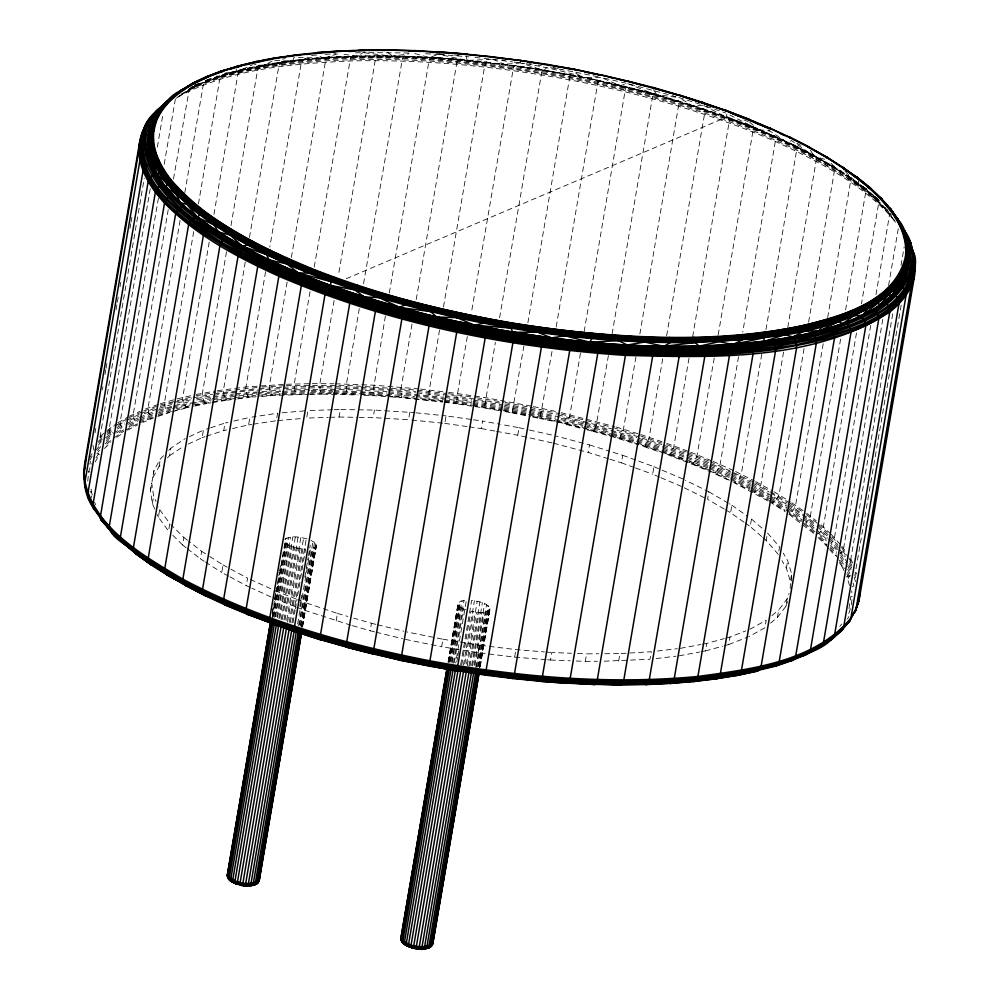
<?xml version="1.0" encoding="UTF-8"?>
<svg xmlns="http://www.w3.org/2000/svg" width="999" height="999" viewBox="0 0 999 999"><rect width="100%" height="100%" fill="white"/><g stroke="black" fill="none" stroke-linecap="round" stroke-linejoin="round"><path stroke-width="0.75" stroke-dasharray="5 3.75" d="M527.884 322.752L570.079 75L542.145 69.593L514.173 65.385L513.661 66.409L471.241 313.511M790.271 588.586L790.371 581.468L786.388 568.119L781.967 560.639M791.558 581.068L791.658 573.963L787.674 560.614L783.253 553.134M92.932 445.154L93.931 450.399M98.389 445.079L101.061 441.895L100.087 436.6L144.243 178.284M87.737 481.231L88.749 471.565L91.359 463.598M851.398 604.72L851.972 599.225M498.938 410.564L484.365 408.004L495.392 342.37M653.533 89.598L656.93 95.117C718.231 112.412 778.671 134.578 833.641 167.108L834.29 171.753L808.541 322.44M95.03 432.854L95.817 428.246M102.385 389.797L102.909 386.725M105.02 374.425L105.807 369.817M106.069 368.269L107.118 362.125M116.059 309.84L117.108 303.696M117.37 302.16L118.419 296.004M119.992 286.775L120.792 282.168M129.982 228.346L130.769 223.739M131.031 222.203L132.093 216.046M150.237 188.699L109.241 428.571L109.59 432.604L111.863 436.126M157.33 147.178L163.112 113.362M158.429 198.127L120.317 421.079L120.642 425.137L123.876 429.632L116.596 434.553M164.211 164.298L175.512 98.177C228.346 69.043 290.284 63.799 349.45 61.001C423.189 59.053 496.965 66.334 569.418 79.808C639.872 93.357 709.49 112.687 775.324 141.446C818.443 161.338 862.449 183.853 894.242 220.055M168.232 209.678L133.279 414.173L134.078 419.568L137.775 423.576L125.037 430.357M173.489 178.921L189.323 88.861M180.107 220.317L148.039 407.904L148.776 413.324L153.434 417.969L142.919 422.427M184.827 192.632L203.234 85.002L204.77 81.593L207.68 79.783L202.947 81.906M193.706 231.618L164.535 402.285L165.185 407.742L169.58 412.462L157.842 416.458M198.439 203.933L219.718 79.396L221.216 75.999L224.001 74.226L241.945 69.356L261.426 65.185L283.216 61.676L285.052 62.213L307.03 59.565C304.008 57.592 301.261 61.301 301.086 64.086L269.805 247.065M154.758 509.028L152.335 503.608L150.437 490.521L151.711 483.004L153.621 496.103L156.044 501.523M163.536 455.669L160.389 458.891L153.983 470.541L152.697 478.059L159.116 466.396L162.25 463.186M152.335 503.608L153.621 496.103M159.116 466.396L160.389 458.891M159.678 509.665L169.805 523.501L168.519 531.018L158.391 517.17L159.678 509.665L158.466 506.943M167.495 457.829L169.58 455.681L170.866 448.176L185.265 438.549M209.203 242.07L182.53 398.713L183.804 404.108L186.326 407.055L187.337 407.642L193.269 406.381M213.936 214.398L237.849 74.475C238.137 71.066 241.77 67.982 245.105 69.73L285.052 62.213M226.511 251.698L202.198 394.505L202.809 398.651L204.783 402.098L206.606 403.534L211.039 402.797M230.981 225.562L257.53 70.267L260.502 65.534L264.373 65.609M186.151 547.752L182.592 544.967L183.866 537.462L170.891 524.575M188.162 444.118L202.11 437.649L203.396 430.144L209.166 428.246M245.267 262.075L223.301 391.046L224.3 396.491L227.285 400.137L236.076 399.076M249.463 237.475L278.946 65.534L279.97 63.436L282.317 61.763L305.357 59.003M204.171 561.251L200.412 558.853L201.686 551.336L188.624 541.158M206.443 436.238L223.751 430.569L225.037 423.052L227.959 422.39M265.597 271.666L245.742 388.336L246.566 393.806L248.476 396.853L255.444 396.978M228.584 576.136L221.753 572.477L223.027 564.959L206.706 554.545M232.517 428.571L248.601 424.9L249.887 417.395L256.056 416.458M287.138 282.03L269.53 385.052L269.68 390.584L272.427 395.592L308.466 394.293M291.346 257.43L325.924 58.804L328.683 57.093L405.482 56.606L405.007 56.194L377.797 55.669L375.399 59.378L338.324 275.899M250.462 587.549L246.341 585.664L247.615 578.159L228.496 567.894M276.86 417.719L277.635 413.211L257.592 416.233M310.027 291.646L294.255 383.903L294.293 389.435L296.641 394.455M314.235 267.045L350.587 57.655L353.072 55.956L378.396 55.594L431.693 57.38L459.178 59.753L458.603 59.178L404.008 56.081L402.597 57.717L363.499 284.016M272.203 613.136L273.251 607.005M274.825 597.802L275.612 593.206M272.327 613.536L274.425 601.273M274.688 599.737L275.736 593.606M275.999 592.07L277.048 585.938M277.31 584.403L279.408 572.14M279.67 570.616L280.719 564.472M272.203 616.907L285.564 538.736C292.807 535.252 301.461 537.262 308.803 539.485M272.465 617.644L285.302 542.532L284.64 541.483M273.439 616.221L286.8 538.049M273.838 617.182L286.426 543.606L285.302 542.532M274.837 617.207L288.461 537.499M275.649 616.695L287.962 544.655L286.426 543.606M276.86 616.845L290.484 537.137M277.572 617.694L289.897 545.641L287.962 544.655M278.921 618.181L292.807 536.938M279.82 618.606L292.145 546.565L289.897 545.641M334.128 300.499L319.93 383.541L320.067 390.384L321.778 394.106L358.054 394.98M281.206 619.705L295.354 536.938M282.33 619.417L294.643 547.377L292.145 546.565M283.928 619.88L298.077 537.112M285.002 620.104L297.315 548.051L294.643 547.377M286.713 620.242L300.861 537.462M287.512 622.152L300.087 548.576L305.582 549.113L296.678 601.236M289.223 622.302L303.634 537.999M290.297 622.514L302.872 548.938M291.895 622.976L306.306 538.673M293.007 622.689L295.105 610.426M295.367 608.903L296.416 602.772M299.787 606.318L300.574 601.71M300.836 600.187L301.885 594.055M304.77 577.185L308.179 557.267M308.441 555.731L309.478 549.6M309.74 548.064L310.264 545.004M297.627 624.025L310.464 548.913L315.384 547.315L316.483 545.566L314.523 542.445L311.051 540.397M298.576 625.711L312.987 541.396M299.388 625.187L312.487 548.538M300.374 625.224L314.523 542.445M300.774 626.186L314.148 548.001M350.949 625.224L303.921 610.064L305.207 602.559L298.039 599.737M301.498 626.286L315.647 543.518M301.76 627.022L315.384 547.315M302.148 627.335L316.308 544.567M302.547 626.198L316.171 546.49M302.597 626.81L316.483 545.566M329.782 417.332L339.048 417.033L340.334 409.528L374.463 410.065L414.398 412.649M359.29 308.616L346.228 385.314L346.353 390.796L347.714 394.518M385.389 315.984L373.214 390.709L374.313 395.704L389.373 396.79M389.335 292.919L428.758 62.275L430.057 58.154L431.693 57.38M336.176 620.953L337.45 613.448L305.207 602.559M359.215 417.357L373.176 417.582L374.463 410.065M412.013 324.126L401.036 388.524L401.411 397.664L442.744 402.098M416.221 299.525L456.968 61.888L458.603 59.178L486.65 62.462L430.469 57.605M374.588 631.855L370.167 630.781L371.453 623.276L353.721 618.144M409.865 412.187L408.579 419.705L373.176 417.582M439.548 329.97L429.083 391.283L428.896 400.374M443.494 306.905L484.49 67.045L486.276 61.913M411.6 420.005L444.792 423.389L446.078 415.884L471.965 419.555M467.307 336.576L457.355 394.817L456.593 403.821L473.563 406.381M546.003 659.665L514.622 657.117L478.184 652.672L441.645 646.74L442.932 639.235L406.768 631.905M499.6 317.769L542.157 69.718L513.861 65.834M469.155 426.848L481.343 428.583L482.629 421.079L499.313 424.113M448.101 661.975L458.066 603.733L460.402 601.298L466.396 600.187L455.656 663.036M448.151 662.587L458.379 602.809M448.539 661.45L458.066 603.733M448.938 661.763L459.165 601.985M449.2 662.499L458.891 605.781L458.241 604.732M450.174 661.076L460.402 601.298M450.586 662.037L460.015 606.855L458.891 605.781M451.573 662.062L462.05 600.749M452.122 663.074L461.563 607.892L460.015 606.855M453.334 663.224L464.073 600.387M454.32 662.549L463.486 608.891L461.563 607.892M456.83 661.925L457.604 657.33M457.867 655.794L458.916 649.662M460.664 664.735L471.665 600.362C477.947 601.573 487.275 602.135 490.072 608.816L480.119 667.057M461.738 664.947L470.916 611.301C476.848 611.975 486.138 614.622 490.072 608.816M463.449 665.097L474.45 600.711M464.772 663.948L473.688 611.825M466.483 664.085L477.222 601.236M467.295 665.834L476.473 612.187M468.893 666.296L479.907 601.922M523.938 345.816L512.062 412.874L500.399 410.826M470.005 666.008L479.183 612.362M471.665 665.571L482.405 602.734M472.564 666.008L481.743 612.35M474.163 664.959L484.652 603.646M474.887 665.809L484.065 612.162M478.184 652.672L479.47 645.154L515.909 649.6L544.305 651.91M475.836 667.494L486.575 604.645M476.648 666.97L486.076 611.788M477.634 667.007L488.124 605.694M478.309 666.433L487.737 611.251M552.06 442.882L517.757 435.214L519.03 427.709L500.836 424.388M479.021 666.545L489.235 606.755M479.283 667.282L488.973 610.564M479.682 667.594L489.897 607.817M480.069 666.458L489.76 609.74M551.997 351.473L540.434 416.146L539.547 418.419L531.905 416.883M556.206 326.873L597.914 82.055L597.727 80.095L569.83 74.962L597.939 80.632M514.622 657.117L515.909 649.6M580.469 353.184L569.705 416.034L567.02 424.088L539.547 418.419M584.153 331.668L625.524 88.362L625.024 86.326L597.302 80.507L625.411 86.901M547.502 659.777L550.486 660.027L551.773 652.522L571.453 653.271M608.453 458.778L588.261 452.46L589.547 444.955L556.281 436.088M608.416 355.519L596.128 425.699L593.256 431.418L584.39 429.145M612.1 334.003L652.597 96.316L651.823 93.182L625.024 86.326L624.412 86.701L678.671 101.286L679.02 102.81L639.635 335.377M635.963 356.905L622.976 431.868L619.193 438.798L613.436 437.162M576.223 661.013L585.314 661.363L586.6 653.846L598.713 653.758M634.203 467.482L621.44 462.837L622.727 455.319L611.176 451.71M662.699 358.841L649.013 438.586L645.004 446.266L639.909 445.317M666.633 335.776L704.482 114.361L704.457 109.99L702.722 108.579L702.11 108.804L752.197 126.811L774.487 136.189L775.286 137.874L775.324 141.446L742.732 332.105M618.643 661.101L619.929 653.596L651.323 651.748L650.037 659.253L603.496 661.226M659.515 477.11L652.647 474.2L653.933 466.695L636.912 460.489M346.203 278.721L726.335 117.208L726.972 113.449C785.639 144.867 855.256 166.446 895.716 222.802M689.01 358.204L673.738 447.177L671.553 452.235L669.318 454.707L664.298 453.646M692.682 336.675L729.407 120.492L728.246 117.333L726.335 117.208L703.308 105.232L678.758 97.477L692.482 105.669L703.308 105.232L725.586 112.974M714.235 358.017L696.415 458.853L694.243 462.187L691.745 463.986L668.568 455.119M718.181 334.952L753.021 130.707L751.66 126.286L727.035 117.02M724.2 509.028L707.579 499.338L708.865 491.82L685.526 480.282M738.536 356.705L720.129 464.348L717.319 470.591L713.736 473.239L731.668 481.568M701.061 651.735L705.444 650.923L706.73 643.406L724.188 638.623M744.068 522.227L730.581 512.762L731.867 505.257L729.32 503.758M761.762 354.22L741.258 474.163L739.135 479.258L734.427 482.854L770.217 502.197M765.971 329.62L796.453 151.261C797.239 148.489 795.716 144.118 792.182 144.942C822.701 160.177 852.434 177.635 878.233 200.1L878.558 203.846L861.475 303.783M724.362 645.729L728.733 644.53L730.007 637.025L745.666 630.931M761.6 536.488L750.199 526.535L751.485 519.03L749.025 517.307M783.553 352.048L760.951 484.278L758.728 489.335L753.708 492.769M787.761 327.447L816.27 160.09L815.571 156.781L814.272 155.369L794.005 144.98M778.283 554.395L766.171 540.471L767.457 532.966L779.57 546.89L778.795 551.398M804.07 348.576L779.095 494.655L775.848 500.674L771.478 502.922L785.164 511.688M823.201 343.781L795.604 505.219L793.218 510.177L788.823 513.074L800.936 521.853M827.671 317.632L850.836 179.795L848.576 176.099L832.242 165.634L813.423 154.97L811.463 154.857M770.604 623.114L777.397 617.557L778.671 610.052L787.137 598.838L789.06 593.468M786.388 568.119L787.674 560.614M777.397 617.557L785.851 606.356L787.137 598.838M790.634 579.969L791.658 573.963M840.609 339.111L810.389 515.934L808.815 519.742L805.793 522.602L815.134 530.382M845.604 309.902L865.584 193.044L865.284 189.335L862.199 186.201L877.684 199.038L874.612 196.179M856.48 333.004L823.363 526.735L820.841 531.593L817.394 533.866L826.148 542.407M870.741 325.374L834.465 537.562L832.829 541.296L830.818 543.269L836.275 549.7M875.998 294.618L889.772 213.361L891.608 215.522M882.791 319.255L843.631 548.351L841.97 552.06L839.909 553.983M888.573 285.427L898.825 225.462M851.697 568.006L849.125 562.737L850.811 559.053L893.131 311.501M901.011 265.372L904.17 246.928M901.185 305.145L855.631 570.904L856.518 573.863M188.287 89.46C230.969 70.067 277.535 61.414 324.101 58.092C359.178 55.732 394.368 55.844 429.47 57.642C459.765 57.155 489.947 67.42 520.042 62.862L520.154 62.225M150.437 490.521L153.983 470.541M425.611 53.734L439.448 54.458L467.12 60.452L496.078 59.116M466.158 55.919L467.12 60.452M414.785 53.509L429.47 57.642L439.572 53.821L444.006 54.171M89.76 464.135L90.634 461.463M848.975 608.603L850.848 596.378L852.259 596.478L851.672 590.796M850.386 608.741L848.213 615.359L849.6 615.284M785.851 606.356L787.774 600.986M89.548 458.079L92.47 452.959M89.635 460.489L92.545 455.382M95.954 457.817L99.875 451.923M95.142 462.013L99.463 454.445L96.866 453.384M847.427 619.093L848.875 616.558M98.327 441.421L102.398 437.287M98.689 442.757L102.76 438.623M95.629 450.487L100.961 444.118M97.49 450.437L101.036 446.203M97.74 452.335L99.513 450.224M104.47 448.464L110.951 442.132M839.772 626.41L841.782 624.025M284.777 539.56L285.564 538.736M217.282 75.724L214.186 78.933L208.591 79.133M168.769 450.312L170.866 448.176M100.087 436.6L105.807 431.58M106.943 430.569L116.621 423.576M99.987 437.937L102.273 435.926M106.843 431.905L114.048 426.573M106.968 433.266L112.937 428.771M107.318 434.615L112.05 430.944M105.607 437.887L112.612 432.23M106.381 439.073L110.926 435.077M106.206 441.108L110.727 437.125M105.057 443.956L110.689 438.998M110.777 440.684L105.157 445.616L106.468 446.078M771.877 615.609L778.671 610.052M183.004 93.656L176.036 98.364L198.689 83.829M117.857 422.739L128.097 416.933M115.285 425.736L127.972 418.269M117.857 425.437L125.487 421.029M116.958 427.622L124.525 423.064M117.507 428.921L125.05 424.375M113.374 433.429L121.928 427.647M116.733 432.842L122.827 428.721M114.148 437.712L123.839 431.168M116.633 437.387L123.876 432.492M169.58 455.681L183.978 446.053M678.671 101.286L651.011 93.506L704.158 109.303M272.115 61.051L263.724 65.734L253.883 64.111M749.924 629.258L766.221 620.229L764.934 627.747L748.651 636.775M190.434 87.862L208.828 79.633L225.1 74.088L227.347 74.55L245.105 69.73M189.136 89.273L210.015 79.72L211.189 80.045M181.019 94.143C225.212 70.979 275.936 64.773 325.012 60.902C397.315 56.593 469.917 62.138 541.346 73.564C613.548 85.564 684.927 103.696 753.021 130.707C801.26 150.799 850.024 173.951 887.549 211.189M184.041 92.944L196.728 86.189L194.268 85.814M129.383 416.246L139.985 411.326M129.271 417.582L142.545 411.526M126.786 420.329L139.96 414.036M129.695 420.317L138.923 415.984M126.349 423.688L138.087 417.869M128.359 424.213L138.786 419.093M129.246 425.299L138.312 420.766M128.996 426.91L136.663 422.827M127.547 430.194L137.7 424.787M676.96 100.887L677.946 100.612M189.448 436.613L203.396 430.144M225.374 72.952L237.462 71.666L252.522 64.735M194.605 85.265L198.601 83.566M194.393 85.427L201.611 82.48M195.404 85.577L226.224 74.201L244.043 69.368M190.672 88.287L204.071 82.592L227.347 74.55M145.355 409.041L159.028 404.158M143.893 410.951L158.903 405.507M141.296 413.474L154.87 408.291M144.281 413.698L157.879 408.728M139.423 417.295L156.98 410.527M140.11 418.531L157.63 411.775M139.635 420.192L157.068 413.361M139.311 421.703L156.643 414.797M139.098 423.014L156.718 415.896M728.733 644.53L747.227 637.325M206.606 80.17L225.1 74.088M205.619 80.769L240.072 70.292L263.386 65.235M160.402 403.696L175.687 399.263M160.277 405.032L194.63 396.128M160.352 406.418L172.827 402.747M159.253 408.266L171.691 404.508M158.354 410.065L190.759 401.236M158.991 411.313L171.803 407.367M158.429 412.899L171.079 408.903M158.004 414.335L170.479 410.289M158.192 415.397L189.298 406.418M210.614 427.784L225.037 423.052M202.11 437.649L204.995 436.7M850.911 575.724L846.777 576.348L849.824 586.488M274.8 60.44L292.707 61.189L294.031 57.355L324.101 58.092L337.475 53.909M725.649 638.224L730.007 637.025M705.444 650.923L722.901 646.128M222.964 74.588L242.982 69.231M221.216 75.999C325.562 47.527 435.989 55.707 541.733 71.441C643.031 88.936 744.63 116.071 834.09 168.107M220.542 76.985C334.465 46.366 455.02 57.542 569.805 77.398C673.239 98.551 778.995 127.735 865.596 190.497M177.085 398.876L194.768 394.78M174.226 402.372L191.646 398.164M177.26 402.997L190.359 399.875M173.314 406.955L210.826 398.701M172.565 408.504L190.522 403.971M176.436 408.678L210.739 401.123M172.54 411.663L187.337 407.642M233.803 421.054L249.887 417.395M223.751 430.569L226.673 429.895M240.971 69.705L262.387 65.085M196.279 394.455L215.909 390.934M196.141 395.804L215.772 392.282M193.157 397.839L212.775 394.168M196.403 398.589C224.5 392.819 253.147 389.897 281.78 388.636M196.791 399.95L211.813 397.177M192.02 403.658L211.463 399.875M195.255 405.144L226.423 399.513L256.219 396.216M194.755 406.069L206.606 403.534M749.5 126.074L772.364 135.202L795.454 145.929L814.997 155.981L833.641 167.108M680.381 648.339L700.873 644.505M702.334 644.23L706.73 643.406M679.108 655.844L699.587 652.01M260.502 65.534L284.141 61.826M259.653 66.109L302.997 59.965L330.182 57.667M217.42 390.684L245.891 386.988L284.99 384.328M217.27 392.033L260.514 387.125M214.285 393.931L257.542 388.773M213.311 396.928L234.241 393.956M212.325 398.464L233.204 395.417M212.962 399.625C243.494 394.443 274.488 392.245 305.444 391.783M216.683 400.149L232.992 397.789M212.512 402.56L227.285 400.137M355.457 52.86L362.949 52.585L392.832 56.306L408.928 53.784M248.601 424.9L251.686 424.438M253.222 424.2L276.348 420.716M282.193 59.078L285.152 58.654M771.49 135.327L773.164 135.302L794.792 145.355M281.456 62.088L306.193 59.166M235.727 393.768L280.444 390.085M234.69 395.242L256.843 392.969M234.465 397.614L255.519 395.367M237.55 398.901L249.263 397.477M657.442 651.036L677.322 648.701M656.156 658.541L676.048 656.206M311.576 55.494L315.959 55.032L324.101 58.092M282.317 61.763L283.216 61.676M282.18 412.812L306.393 410.714M277.859 420.591L302.085 418.481M841.133 170.429L838.311 170.667L831.056 163.262M304.52 59.078L328.683 57.093M303.733 59.403L329.433 57.255M261.988 387.013L284.815 385.676M259.016 388.648L281.693 387.225M258.304 392.844L280.781 391.383M261.738 394.867L280.22 393.668M257.767 396.091L280.831 394.518M261.613 396.466L272.427 395.592M818.094 537.524L825.711 544.954L827.022 544.855L816.108 534.215M325.162 54.396L335.901 53.659M327.922 57.168L354.395 56.543M327.197 57.48L353.746 56.131M326.523 58.042C479.17 50.999 634.015 77.71 774.949 136.95M286.526 384.265L310.864 383.666M286.363 385.614L346.228 385.314L415.796 389.985M283.241 387.15L319.68 386.288L359.69 387.325M283.316 388.561L319.705 387.699L359.652 388.736M286.601 389.797L346.191 389.498L386.988 391.708M282.305 391.308L309.578 390.534M281.743 393.606L308.866 392.769M282.355 394.455L331.968 393.631M838.386 558.978L836.038 555.469L834.689 555.519L829.694 549.65M332.617 409.777L307.917 410.577L306.631 418.094L328.246 417.382M334.153 409.727L340.334 409.528M829.245 165.01L833.016 166.271M352.397 56.019L379.545 56.181M351.748 56.344L403.509 56.406L432.067 57.792M312.375 383.641L333.953 383.766M311.076 390.509L332.442 390.584M311.413 391.695L332.717 391.77M310.352 392.744L331.543 392.769M309.952 394.268L321.778 394.106M839.372 562.512L841.72 566.008L844.467 565.746L840.534 559.877M604.782 653.708L619.929 653.596M585.314 661.363L597.427 661.263M408.803 52.984L362.949 52.585L357.592 56.456L340.397 53.671M483.978 58.417L492.944 59.353L505.407 64.723L543.918 70.38L582.267 77.385L601.048 77.422L627.497 83.541L675.786 96.628M864.073 187.4L848.576 176.099L845.416 175.362L859.889 185.864L884.103 206.681M335.502 383.791L373.564 385.177L418.956 388.923M333.978 390.609L387.038 392.994M334.265 391.795L373.464 393.194L414.747 396.541M333.079 392.794L373.688 394.218L443.356 400.749M333.504 393.656L359.153 394.405M339.048 417.033L357.667 417.332M577.509 653.508L586.6 653.846M550.486 660.027L570.167 660.776M361.201 387.387L415.634 391.371M361.163 388.798L387 390.334M360.627 394.468L386.064 395.941M363.973 395.242L374.313 395.704M859.889 185.864L861.076 185.914L873.838 196.528L880.381 202.909M436.501 53.671L439.572 53.821M430.881 57.293L458.903 59.341M388.524 390.447L415.522 392.782M388.511 391.808L443.494 397.302M388.574 393.107L428.621 396.74L471.516 402.46M387.575 396.054L442.657 401.486M390.871 396.903L401.411 397.664M208.828 79.633L210.015 79.72M454.345 54.982L458.778 55.332M439.448 54.458L469.031 56.856M545.791 652.035L551.773 652.522M458.279 59.266L486.476 62.063M420.442 389.061L447.152 392.17M417.282 390.122L446.94 393.519M417.107 391.521L457.155 396.203L503.321 403.596M416.995 392.919L443.618 395.941M416.283 396.69L443.356 399.737M415.896 412.812L446.078 415.884M475 57.48L482.48 58.254M879.382 201.124L874.999 196.853L872.602 196.428L883.466 207.03L885.951 207.53M526.073 63.799C576.485 72.078 624.937 91.334 675.848 97.165M726.335 117.208L758.166 129.608L769.717 130.969M486.038 62L514.348 65.909L485.789 62.338M448.651 392.357L485.939 397.727L531.943 406.281M448.426 393.706L475.262 397.502M445.104 396.116L471.865 399.837M444.967 397.477L471.678 401.186M444.83 399.925L471.391 403.608M444.817 400.936L471.291 404.607M444.205 401.673L471.228 405.419M444.28 402.285L456.593 403.821M502.097 59.89L505.107 60.277M492.944 59.353L512.512 61.888M514.023 62.075L524.562 63.561M473.489 419.78L482.629 421.079M444.792 423.389L467.632 426.635M514.035 65.497L570.092 74.638M476.76 397.727L503.571 402.21M473.351 400.062L503.071 404.982M473.164 401.411L502.822 406.331M473.002 402.684L502.584 407.592M472.864 403.833L502.36 408.728M472.764 404.832L502.16 409.702M472.702 405.644L501.998 410.489M475.099 406.605L484.365 408.004M529.195 63.624L532.217 64.098M538.249 65.035L541.258 65.497M442.932 639.235L479.47 645.154M542.007 70.067L570.079 75M505.057 402.472L528.746 407.03M504.807 403.858L556.306 414.41M504.557 405.244L528.184 409.79M504.308 406.593L527.884 411.126M504.058 407.842L527.584 412.362M503.833 408.978L540.434 416.146L582.767 426.223M503.633 409.965L527.01 414.448M503.459 410.751L526.748 415.234M553.296 67.507L562.312 69.131M572.727 71.653L547.177 67.058L543.918 70.38L520.042 62.862M481.343 428.583L494.992 431.068M496.515 431.343L517.757 435.214M297.315 548.051L300.087 548.576M569.954 74.613L597.852 80.245M533.416 406.581L559.765 412.362M530.219 407.33L559.515 413.698M529.657 410.089L584.09 422.614M529.358 411.413L555.606 417.107M529.045 412.662L555.232 418.331M528.459 414.747L555.282 420.567M532.554 416.396C575.973 425.424 618.918 436.95 660.739 451.723M512.062 412.874L530.382 416.571M405.482 639.41L441.645 646.74M598.064 76.811L574.225 71.916L582.267 77.385M92.283 494.88L91.421 491.983L90.047 491.695L91.796 497.514M879.17 200.487L876.31 199.85L874.063 195.954M519.03 427.709L527.984 429.707M529.47 430.045L554.832 435.701M597.539 80.182L625.249 86.501M561.213 412.699L614.772 426.66M560.963 414.036L611.563 427.16M557.754 414.747L622.976 431.868L661.713 444.48M561.413 418.431L583.678 423.926M561.026 419.655L595.217 428.209L635.664 440.134M556.805 420.916L610.177 434.727M371.453 623.276L375.874 624.35M377.347 624.712L403.821 631.181M376.061 632.217L402.547 638.698M624.75 86.401L652.135 93.382M585.601 423.002L636.775 437.687M585.177 424.313L610.339 431.168M584.265 426.61L610.739 433.841M566.658 424.612L582.904 428.771M553.546 443.219L588.261 452.46M768.293 129.945L787.637 142.745L791.458 140.522L814.435 156.481L824.937 159.291M651.448 93.219L678.346 100.837M616.246 427.085L639.298 434.115M613.036 427.584L639.023 435.452M611.8 431.58L636.251 438.961M612.187 434.253L635.052 441.183M611.638 435.152L635.826 442.495M593.256 431.418L611.987 436.75M337.45 613.448L347.802 616.433M352.435 625.649L370.167 630.781M589.547 444.955L609.74 451.261M609.902 459.228L621.44 462.837M677.484 100.637L703.771 108.829M640.734 434.565L665.297 442.819M640.459 435.901L665.009 444.143M638.199 438.136L661.213 445.804M637.674 439.41L672.227 451.086L708.341 465.384M637.087 440.584L661.438 448.726M636.463 441.62L660.751 449.737M637.237 442.944L660.027 450.574M619.193 438.798L638.436 444.855M702.722 108.579L728.246 117.333M666.745 443.319L689.335 451.698M666.47 444.655L686.263 451.96M663.161 444.992L696.965 457.554L730.644 472.227M662.662 446.316L685.314 454.607M662.886 449.225L685.364 457.505M662.187 450.237L708.129 468.032M661.463 451.073L683.803 459.315M662.162 452.222L683.853 460.264M644.343 446.715L662.874 453.146M622.727 455.319L635.489 459.977M635.626 468.007L652.647 474.2M743.968 119.942L748.214 121.566M727.684 117.058L751.66 126.286M690.721 452.235L711.713 460.801M687.649 452.497L708.616 460.939M686.7 455.144L709.015 464.16M686.75 458.042L707.567 466.483M689.298 461.413L729.457 478.771M685.302 460.814L707.742 469.98M656.93 95.117L627.497 83.541L620.067 85.664L601.048 77.422M275.125 590.734L296.616 599.175M295.329 606.693L273.851 598.251L251.835 588.174M296.765 607.255L303.921 610.064M463.486 608.891L465.734 609.815M751.023 125.974L774.487 136.189M713.111 461.388L734.215 470.891M710.014 461.538L754.07 482.23M710.414 464.747L730.044 473.501M709.727 465.971L730.731 475.362M708.965 467.07L729.907 476.436M709.515 468.618L729.008 477.372M709.128 470.566L749.238 489.635M691.745 463.986L710.988 472.09M653.933 466.695L660.801 469.605M662.175 470.192L682.779 478.921M660.888 477.697L681.493 486.426M88.749 471.565L90.035 472.14M250.374 579.408L272.377 589.485M845.017 171.266L859.003 185.177L867.045 188.898M735.626 471.54L754.382 480.906M732.042 472.877L750.973 482.192M731.443 474.15L750.349 483.454M732.13 476.011L750.898 485.302M731.305 477.085L750.024 486.363M730.406 478.022L750.361 487.937M730.843 479.408L750.274 489.123M773.164 135.302L773.875 135.639M813.423 154.97L814.272 155.369M684.24 487.787L707.579 499.338M796.877 143.282L800.936 145.355M793.131 144.843L830.319 164.997L850.062 177.635M755.694 481.58L772.614 490.946M755.394 482.904L788.935 502.472M752.284 482.867L769.218 492.082M751.66 484.128L786.475 504.183M752.197 485.976L769.055 495.229M751.323 487.037L769.417 497.002M751.66 488.598L769.692 498.601M751.66 489.835L768.606 499.288M750.611 490.347L767.507 499.762M223.027 564.959L227.135 567.157M229.945 576.873L246.341 585.664M773.913 491.683L790.534 501.973M770.504 492.832L787.162 502.959M770.341 495.966L786.9 506.131M770.704 497.739L787.2 507.942M770.966 499.338L784.877 507.979M769.892 500.024L785.002 509.428M768.78 500.499L785.089 510.676M708.865 491.82L728.034 503.021M725.474 509.777L730.581 512.762M191.096 85.589L194.131 87.45M201.686 551.336L205.457 553.746M205.432 562.05L221.753 572.477M831.33 165.197L849.4 176.773M791.795 502.784L805.456 512.362M790.209 503.284L805.132 513.673M788.423 503.771L816.595 524.413M787.736 504.994L801.448 514.398M788.161 506.943L801.797 516.396M788.461 508.753L802.022 518.269M786.126 508.778L802.135 519.955M786.25 510.239L802.16 521.453M731.867 505.257L747.801 516.446M745.291 523.089L750.199 526.535M847.614 175.637L864.772 188.287M846.553 175.387L861.076 185.914M806.692 513.261L816.283 520.841M806.368 514.572L817.132 523.139M802.672 515.284L815.871 525.611M803.034 517.282L814.972 526.698M803.246 519.143L815.109 528.633M788.86 514.16L813.686 533.391M387.774 52.472L392.832 56.306M183.866 537.462L187.437 540.234M187.337 548.676L200.412 558.853M876.96 198.127L876.048 197.39L879.345 200.599M863.211 186.701L873.438 195.205M821.003 524.775L830.032 533.229M818.318 524.113L827.472 532.367M817.781 525.387L828.034 534.715M817.045 526.585L828.396 536.987M816.283 529.607L826.41 538.973M804.595 523.214L815.059 531.93M803.358 523.601L813.798 532.292M751.485 519.03L765.172 530.981M762.749 537.487L766.171 540.471M749.625 122.103L758.166 129.608M831.131 534.315L840.883 545.117M831.905 536.7L837.799 543.181M829.145 535.801L838.149 545.516M829.507 538.061L838.311 547.752M820.841 531.593L827.472 538.049M828.583 539.123L841.008 553.096L847.364 562.574M818.631 533.291L826.323 540.796M172.852 535.314L182.592 544.967M884.752 207.168L891.757 215.422M883.466 207.03L895.566 222.265M841.795 546.191L846.827 553.109M841.458 547.489L848.076 556.793M839.222 548.838L845.142 556.805M830.631 545.192L836.675 552.31M830.356 546.903L836.375 554.008M830.032 548.389L836.038 555.469M825.711 544.954L828.695 548.476M848.875 557.979L852.409 564.31M842.731 550.899L845.916 555.656M840.708 555.169L847.04 564.61M840.271 557.042L844.217 562.924M839.172 560.139L844.367 568.581M810.414 150.187L814.435 156.481M887.124 209.665L890.034 214.548M235.864 68.519L237.462 71.666M850.811 559.053L852.746 563.024M849.899 561.588L851.835 565.546M848.8 565.072L851.373 570.317M847.676 565.921L850.886 572.464M847.714 569.193L850.261 574.425M847.651 572.252L850.436 579.083M846.902 573.776L849.038 579.27M841.72 566.008L844.242 571.178M94.468 502.122L95.729 504.707M157.18 514.46L158.391 517.17M855.057 572.14L855.943 575.099M854.719 574.737L855.606 577.697M854.182 577.21L855.506 581.618M853.109 583.054L853.983 585.976L852.634 586.376L853.071 590.646M858.341 180.432L859.003 185.177M91.121 489.148L91.421 491.983"/><path stroke-width="1.5" d="M179.52 92.457L179.957 91.246L192.857 83.129L195.292 83.017C178.971 91.871 162.962 104.033 156.106 121.928C154.533 121.616 152.785 122.278 151.948 123.676C144.568 145.966 151.548 170.667 166.721 188.099C201.648 228.184 250.687 252.123 298.601 273.027C350.537 294.418 404.607 310.227 459.453 322.128C561.775 343.344 667.632 353.871 771.715 340.422C806.543 335.127 841.87 327.41 872.714 309.69C889.722 299.375 906.717 283.616 908.178 262.575M905.456 256.643C894.767 302.135 841.333 315.909 801.91 325.861C724.138 341.77 643.856 339.198 565.359 330.569C478.658 320.08 392.719 300.562 311.376 268.469C260.527 247.103 207.967 222.665 171.279 180.07C167.22 179.932 165.871 184.827 166.721 188.099C179.333 194.855 187.962 206.681 199.7 214.698C214.86 226.024 231.019 235.914 247.627 244.942C289.485 267.158 334.016 283.878 379.283 297.652C481.605 327.784 588.349 343.956 695.104 342.545C763.286 338.311 843.518 337.038 896.278 287.35C902.209 279.295 909.739 268.931 908.291 258.491C907.666 257.517 906.605 256.843 905.456 256.643C908.453 228.309 887.799 204.67 868.106 187.075L869.817 187.537L881.58 198.689L882.092 200.462M156.106 121.928L153.871 130.981C152.273 130.707 150.537 131.418 149.688 132.817C146.628 151.161 155.956 168.968 166.995 183.029C228.621 250.2 319.942 278.709 404.732 304.22C514.398 333.191 628.758 348.102 742.17 339.423C780.094 335.851 818.293 329.732 853.72 315.172C875.124 305.744 897.651 292.382 906.605 269.555L905.631 267.058L903.221 265.697M149.688 132.817C148.277 187.824 207.405 219.068 248.027 243.631C329.995 286.488 420.342 310.926 511.088 326.698C601.361 341.171 694.08 347.59 784.789 333.379C829.819 323.451 895.566 312.387 908.79 259.74M171.279 180.07C160.352 166.271 151.611 149.063 153.871 130.981M905.781 247.265L908.928 249.638C906.63 309.24 830.569 322.615 784.702 332.679C694.043 346.878 601.398 340.459 511.213 326.011C414.098 308.903 316.833 282.605 230.844 233.104C194.768 209.478 138.886 174.201 152.347 123.139M908.928 249.638C912.05 309.215 838.248 326.823 793.031 336.9C674.637 356.83 553.009 343.206 436.688 316.983C352.709 295.741 267.382 268.793 196.878 216.783C170.08 196.016 137.3 162.213 152.185 125.362C143.506 123.526 141.171 134.64 139.885 140.697L84.69 463.586C82.48 479.645 84.815 500.087 96.928 511.813M547.477 65.36L547.664 64.436L520.566 60.489L574.55 69.331L601.286 75.312L584.939 71.953M270.317 623.251L227.347 874.637L227.56 876.61L229.383 878.583M162.887 107.929C146.878 113.149 140.122 134.84 138.861 150.474L83.666 473.376L84.715 478.484M85.127 467.532L84.69 463.586L86.463 458.204M84.391 474.5L85.14 487.362L84.715 483.479L139.91 160.577C140.622 156.368 145.03 153.496 149.176 154.071M90.672 500.724L88.249 497.689L87.825 493.831L143.019 170.941C143.744 166.733 148.052 163.761 152.223 164.211M276.261 625.362L232.767 879.807C231.78 883.041 237.013 883.965 232.168 881.368L228.446 878.658L227.522 875.648L270.754 622.727M228.034 878.146L227.66 873.713L270.105 625.399M453.009 670.204L406.368 943.056C404.795 945.204 410.04 947.502 406.93 945.404L402.048 941.907L401.123 938.898L447.24 669.118M402.048 941.907L400.899 938.548L447.102 668.718M875.486 297.802L878.071 300L879.245 305.494L888.311 295.254L892.269 294.742L902.172 279.258L901.56 283.017L906.605 269.555M908.865 260.402L908.815 261.064L909.127 250.274M911.175 246.716C911.013 237.774 903.683 230.307 899.45 222.914M904.619 233.941L907.167 239.148L910.751 242.857L914.285 257.08C910.501 247.977 910.077 235.352 902.072 228.734M907.604 268.044C911.712 268.681 915.059 272.764 914.31 276.96L859.115 599.862L855.681 610.564L852.209 614.46M914.535 271.79C915.596 264.31 917.557 252.272 908.953 248.863L907.641 244.493M900.686 227.76L903.483 229.37L903.995 231.868L900.586 225.524M888.311 295.254L887.849 292.607L885.176 290.472M402.048 937.487L402.035 936.138C399.213 938.785 402.21 944.38 405.769 944.617L406.93 945.404M542.407 336.725L541.421 347.09L485.551 673.351L484.965 675.062L456.88 670.466M762.175 332.542L763.998 335.701L764.06 341.446L784.739 334.752L793.031 336.9L804.158 331.019L819.292 330.969L838.71 321.541L842.569 323.701L853.658 315.846L853.271 313.137L850.886 310.839M354.657 293.843L351.998 296.84L349.712 303.296L294.355 627.459L295.229 631.718L321.054 639.934L271.316 623.501L269.93 622.015L269.618 618.881L324.975 294.705L326.773 289.473L330.432 285.427L331.069 281.668L298.601 273.027L286.888 263.986L269.131 259.902L266.583 254.608L242.32 246.166L230.107 235.04L218.444 231.968L214.098 224.937L197.752 217.457L186.988 204.37L180.457 202.785L176.011 194.018L166.833 183.679L159.503 173.401L154.046 163.262L150.499 159.266L148.177 145.429L149.4 133.416M838.71 321.541L838.036 318.194L836.088 316.483M804.158 331.019L803.621 327.635L801.91 325.861M83.716 476.024L85.614 463.548M140.235 139.41C134.803 163.249 148.739 186.226 164.535 202.997C196.466 235.752 237.637 257.455 278.871 276.211C388.361 323.264 506.818 347.515 625.436 355.382C713.723 357.53 812.399 361.501 889.759 311.988C904.619 300.687 917.419 282.729 914.897 263.261C913.835 260.689 911.338 258.878 908.603 258.466M784.739 334.752L784.265 331.356L782.692 329.545M858.628 598.151L858.915 595.367M859.352 595.554L858.765 601.148L854.32 612.824M859.989 591.47L859.115 599.862L855.107 611.763M914.897 263.261C908.041 325.399 824.287 337.25 775.511 346.715C679.02 359.353 580.906 351.124 485.539 333.741C393.968 315.672 302.435 289.435 221.391 242.045C184.728 217.969 126.286 179.708 144.68 127.722M915.284 264.535C909.977 320.142 841.046 334.215 796.765 344.655C703.109 360.989 606.98 354.608 513.523 340.085C418.731 323.963 324.288 298.676 238.848 253.646C197.677 228.459 135.277 195.105 140.809 138.212L143.719 135.439L149.151 134.59M514.635 332.555L456.905 670.841L428.958 666.046L401.273 660.464L401.086 658.491L456.718 332.18L459.453 322.128M166.833 183.679L156.706 173.539C151.96 157.18 144.193 140.584 151.948 123.676M511.7 322.939L510.864 328.072L512.849 332.255L537.999 332.267L551.361 337.924L565.097 335.776L589.635 342.182L618.593 340.671L627.285 344.992L644.73 342.033L663.923 346.328L695.104 342.545L699.175 346.191L719.08 341.683L719.018 338.911L717.719 336.413M907.129 269.493L906.555 270.217M907.654 265.072L908.004 262.125M695.104 342.545L693.993 337.262M160.252 113.237L156.531 114.373L155.207 119.618L155.869 115.872M644.73 342.033L644.155 336.763M618.593 340.671L618.294 335.414M565.097 335.776L565.359 330.569M537.999 332.267L538.548 327.098M142.195 135.876C143.506 128.359 146.828 116.683 155.844 116.334L157.605 114.236M231.855 852.971L232.38 849.899M247.839 759.465L248.364 756.405M251.76 736.475L252.285 733.403M252.809 730.344L253.334 727.272M258.841 695.079L259.365 692.02M271.678 622.24L228.184 876.697L228.371 878.596L230.082 880.306M272.802 623.314L229.308 877.759L229.458 879.62L231.006 881.193M274.338 624.363L230.844 878.808L231.169 881.13L233.329 882.154M278.509 626.273L235.015 880.731C233.366 884.14 239.847 884.602 233.229 882.454M281.281 625.549L237.525 881.543C236.713 884.502 239.985 885.276 235.277 883.291M283.953 626.236L240.197 882.217C237.899 886.188 246.453 887.374 245.754 883.104L289.248 628.646M286.463 628.284L242.969 882.741C240.022 886.912 248.726 887.112 248.464 883.278L291.696 630.357M294.255 630.344L251.024 883.266C251.723 887.224 242.794 885.439 249.85 885.601M296.316 631.693L253.346 883.079L251.96 885.426L248.813 885.713M298.339 631.318L255.369 882.704L254.258 884.789L252.26 885.264L256.98 883.64L258.266 881.48L300.711 633.154M299.737 632.317L257.018 882.167L255.806 884.29L253.309 885.264M261.8 863.398L259.191 880.369L257.717 882.866L255.844 884.19L255.17 883.64M262.325 860.326L266.783 834.265M267.307 831.205L267.832 828.134M268.356 825.074L288.786 705.506M289.31 702.447L293.768 676.385M294.293 673.326L300.849 635.002M301.498 632.33L258.878 881.293C249.588 886.625 234.952 883.803 227.472 876.31M301.286 634.477L259.365 879.732C251.411 886.825 233.229 883.378 227.347 874.637M447.053 668.106L400.949 937.886C406.993 946.827 423.414 949.1 432.642 943.905L478.758 674.125M420.641 827.309L421.166 824.25M425.624 798.189L426.148 795.117M426.673 792.057L427.197 788.985M442.657 698.551L443.181 695.491M446.578 675.561L447.102 672.489M448.151 668.631L401.773 939.947L402.634 942.869L404.932 943.818M449.538 668.169L402.897 941.008L403.309 943.393L406.393 945.416M451.086 669.205L404.445 942.057L405.07 944.792L407.505 946.153M455.519 669.592L408.616 943.968L409.103 946.777L411.925 947.452L403.309 943.393M458.017 670.404L411.113 944.779L411.476 947.601M460.689 671.078L413.786 945.466C411.488 949.425 420.042 950.611 419.355 946.34L466.246 671.965M463.461 671.615L416.021 948.351L418.643 948.7M468.968 672.14L422.065 946.528C418.419 950.861 424.163 949.999 424.612 946.515L471.516 672.14M473.576 673.476L426.948 946.328C424.138 952.621 413.761 946.49 408.691 946.178M475.599 673.101L428.958 945.953L427.847 948.039L424.7 948.888M476.998 674.1L430.619 945.416L429.408 947.539L426.561 947.926L427.485 947.402M478.234 673.413L431.855 944.717L430.569 946.89L425.849 948.513L428.146 947.539M433.042 940.434L434.615 931.243M435.139 928.171L435.664 925.111M436.188 922.04L461.6 773.363M462.125 770.291L478.633 673.726M479.07 673.189L432.954 942.969L428.359 948.039M838.773 632.367L849.187 621.815L850.873 618.294L906.068 295.404C906.805 291.196 903.633 286.988 899.537 286.101M849.187 621.815L856.018 609.29L911.213 286.388C911.95 282.18 908.678 278.034 904.582 277.285M863.548 570.079L864.073 567.007M864.61 563.936L865.134 560.864M865.658 557.779L866.183 554.707M868.543 540.871L869.068 537.799M869.592 534.715L870.129 531.643M870.653 528.571L871.178 525.499M871.702 522.415L872.227 519.343M873.538 511.65L874.063 508.578M874.587 505.506L875.112 502.435M875.648 499.35L876.173 496.278M878.533 482.442L879.058 479.37M883.528 453.221L884.053 450.149M884.577 447.077L885.102 444.006M885.626 440.921L886.15 437.849M888.523 424.013L889.048 420.941M889.572 417.857L890.097 414.785M890.621 411.713L891.145 408.641M891.67 405.557L892.194 402.485M892.731 399.413L894.043 391.72M894.567 388.648L895.092 385.577M895.616 382.492L896.14 379.42M898.513 365.584L899.038 362.512M903.508 336.363L904.033 333.291M904.557 330.219L905.082 327.148M905.606 324.063L906.13 320.991M908.491 307.155L909.028 304.083M909.552 300.999L910.077 297.927M910.601 294.855L911.125 291.783M911.65 288.699L912.174 285.627M912.699 282.555L914.01 274.862M510.864 328.072L474.488 325.249L456.993 317.707L458.404 312.687M456.993 317.707L436.688 316.983L430.544 311.588L432.23 306.631M901.56 283.017L902.159 276.998L899.075 274.375M430.544 311.588L399.825 307.517L379.283 297.652L381.506 292.844M379.283 297.652L364.285 296.965L354.732 289.897L357.205 285.165M331.069 281.668L333.791 277.035M286.888 263.986L288.286 260.864L290.072 259.528M266.583 254.608L267.645 252.06L269.992 250.25M230.107 235.04L231.256 232.53L233.891 230.894M214.098 224.937L215.285 222.452L218.057 220.891M186.988 204.37L188.761 201.473L191.221 200.549M176.011 194.018L177.285 191.608L180.369 190.297M191.096 85.589L191.259 84.952M154.046 163.262L155.382 160.926L158.641 159.865M155.682 116.134C162.712 106.094 171.453 92.52 183.841 89.81M150.512 153.284L152.422 150.574L155.132 150M148.127 122.253L149.026 119.793L157.904 109.341M428.771 946.877L431.318 946.115L432.642 943.905M149.226 134.066L149.75 132.168M486.938 327.684L429.046 665.946M484.927 318.132L483.816 323.201L474.488 325.249M145.654 126.811C126.199 186.001 198.951 226.186 240.272 251.224C325.399 296.079 419.505 321.278 513.961 337.35C613.536 352.547 716.633 359.603 815.771 337.712C856.268 327.148 921.503 305.682 913.236 252.023M84.59 464.91L85.477 462.225M914.41 275.637C895.466 330.731 825.012 339.772 775.699 349.513C688.511 361.076 599.875 355.107 513.286 341.483C418.406 325.337 323.888 300.025 238.361 254.957C197.652 230.682 144.88 201.461 139.211 149.188L142.707 145.155L148.152 144.168M227.372 875.961L228.446 874.25M227.56 876.61L228.621 874.912M229.071 877.397L229.52 880.007M256.531 883.466L256.805 882.666L256.119 882.841M257.28 881.468L257.155 883.216L255.844 884.19M257.717 882.866L259.016 879.37L258.204 882.417M401.885 940.996L401.76 939.584L401.635 941.395M430.756 946.465L431.031 945.628M431.318 946.115L431.443 944.292M431.793 945.666L432.092 944.767M148.177 145.429L150.25 141.259L153.546 140.347M456.855 670.966L401.148 660.314M493.568 56.993L520.779 60.527L490.459 56.968M204.545 78.659L206.106 76.861L220.991 71.179L239.598 66.121L276.636 58.067L297.153 55.07L287.637 56.369M431.93 943.793L432.779 941.97L432.192 945.129L430.032 947.214M597.589 342.894L597.764 353.384L542.032 678.671L541.058 680.968L512.35 678.096C513.823 679.545 514.148 674.512 514.51 673.513L569.705 350.612L570.104 340.184M164.76 104.395L168.082 100.674L156.181 111.264L148.464 120.979M788.985 660.839L791.32 660.776C805.144 653.096 826.173 649.4 834.565 634.889L889.759 311.988C890.459 307.817 887.611 303.496 883.566 302.347M169.892 99.238L171.566 97.365L174.151 97.14M156.531 114.373L151.486 124.912L154.458 120.679M157.005 113.923C130.332 166.333 193.881 208.704 231.256 232.53C317.158 281.98 414.31 308.241 511.326 325.337C607.804 340.559 707.467 347.54 803.895 328.271C846.228 318.269 918.88 296.728 907.017 239.323L904.195 237.625M839.997 631.892L842.819 629.295L843.718 626.848L898.913 303.946C899.624 299.75 896.602 295.492 892.532 294.48M892.269 294.742C894.979 291.783 899.075 284.44 893.056 282.655M142.982 131.269L150.774 117.845M155.844 116.334C123.564 168.169 188.574 214.036 226.398 237.874C314.573 289.161 414.71 315.909 514.572 333.142C612.924 348.151 714.747 355.12 812.674 333.504C852.671 323.064 917.107 301.86 908.953 248.863M848.226 622.702L856.018 609.29M466.758 54.196L493.968 57.055L460.714 54.008M589.635 342.182L592.007 338.586L591.982 333.341M819.292 330.969L822.239 325.936L821.565 323.251L819.742 321.491M832.929 638.349C815.047 651.76 793.855 659.54 772.776 666.345L776.972 665.359L779.282 661.163L834.465 338.261L833.815 332.817L829.42 328.084M239.598 66.121L220.991 71.179L219.755 72.378L223.888 71.116M432.342 315.934L429.046 325.861L373.851 648.751L373.589 653.646L374.588 653.858M197.752 217.457L200.924 212.25L203.808 210.764M409.29 51.311L414.235 50.762L467.345 54.271L440.671 51.923L430.881 51.911M401.273 660.464L346.628 646.753L320.329 639.273L319.98 637.749L375.387 311.376L376.948 306.056L379.807 301.748M155.844 115.497L163.087 105.582L166.271 104.97M163.636 105.232C122.228 156.843 192.233 208.354 231.718 232.018C317.507 281.406 414.535 307.642 511.426 324.7C613.686 340.509 720.129 348.389 821.565 323.251C862.661 313.374 927.372 281.568 903.084 228.871M179.957 91.246L180.794 90.31M156.181 111.264L167.008 101.336M627.622 81.094L600.936 74.937L627.672 81.406L617.407 79.033M853.658 315.846L862.624 315.185L866.957 309.54L866.533 306.855L864.035 304.608M413.711 948.163L411.138 947.277M159.003 108.654C115.534 151.823 169.568 205.881 206.756 229.383C290.709 283.866 388.811 311.651 486.076 331.144C587.862 349.463 693.131 358.279 795.666 340.622C840.858 330.494 919.954 312.412 912.412 250.974M152.597 116.92L154.383 114.773M161.538 107.942C113.674 158.279 184.453 214.548 225.275 238.336C313.761 289.81 414.248 316.658 514.46 333.953C613.161 349.013 715.346 356.006 813.623 334.303C856.343 324.525 928.833 296.228 907.167 239.148M850.873 618.294C813.798 662.1 751.348 669.08 697.914 676.46C608.329 684.839 517.869 676.985 429.582 660.751C344.43 644.143 259.827 619.904 182.854 579.17C142.133 554.882 89.348 525.661 83.666 473.376M850.536 619.567C813.461 663.361 751.036 670.341 697.627 677.722C617.619 685.289 536.85 679.57 457.654 666.982C369.917 652.222 282.879 629.108 202.41 590.571C158.629 567.619 109.865 541.845 87.725 495.142M841.096 631.206L849.974 620.754M405.744 309.128L403.783 312.35L401.885 318.918L346.503 643.081L347.177 647.377L373.976 654.22M406.556 300.012L404.595 304.895L399.825 307.517M771.715 340.422L774.7 344.056L775.549 350.861L720.354 673.751L719.03 677.11L715.784 678.883L737.574 675.361L740.084 673.663L741.47 670.292L796.665 347.39L796.191 341.895L792.394 337.025M358.092 50.474L389.897 50.25L382.342 50.45M228.446 872.901L227.297 875.299L229.046 879.62M227.61 874.387L228.396 873.563M256.98 883.64L258.591 881.88L258.729 879.982M401.198 937.624L401.985 936.812M427.772 948.126L429.458 946.865M432.467 944.542C423.176 949.874 408.541 947.052 401.074 939.547M257.417 61.763L254.595 62.425L262.05 60.989M734.627 674.937L737.574 675.361L757.055 671.203L759.702 669.467L761.151 666.083L816.333 343.181L815.196 336.438L811.663 332.904M237.962 65.946L236.263 67.32L240.771 66.221M162.225 106.543L171.566 97.365M172.178 97.128C120.966 138.636 176.661 198.139 216.308 221.541C297.227 273.351 391.233 300.312 484.615 319.293C589.31 338.324 698.076 347.802 803.271 327.06C845.479 317.083 917.931 295.604 906.093 238.361M161.763 107.78L169.73 99.863M172.815 97.015C116.146 145.592 189.76 207.804 232.779 231.244C326.336 284.815 432.692 311.7 538.548 327.809C642.257 340.422 752.16 348.464 852.01 311.501C875.761 301.186 902.172 284.777 906.792 257.093C909.515 234.066 895.391 213.386 880.194 197.565L878.97 197.315M702.359 346.091L704.42 349.812L704.745 356.655L648.888 681.93L647.252 684.215L621.778 684.577L568.531 682.941L539.822 680.806L541.058 680.968M790.172 660.926C795.728 655.819 808.228 657.829 810.539 649.275L865.721 326.373L864.21 319.755L860.027 316.446M363.761 50.537L365.334 50.362L339.847 51.386L340.884 50.912L341.608 51.211L295.03 55.282M842.045 630.332L831.992 639.21L818.755 647.739L821.877 645.829L823.488 642.369L878.683 319.48C879.37 315.347 876.71 310.976 872.714 309.69M653.346 87.55L627.097 80.981L678.808 95.317L652.784 87.612M155.619 112.437L157.904 110.427M165.884 103.209C113.436 143.756 167.832 204.857 207.842 228.546C299.725 287.774 407.704 316.196 514.323 334.94C619.268 350.562 728.858 358.678 832.417 330.432C875.873 320.417 936.2 280.17 903.208 229.383M830.918 639.872L842.819 629.295M661.251 683.229L668.818 682.879C671.715 684.902 674.113 680.943 674.275 678.396L729.47 355.494L729.32 349.962L726.573 344.967M862.624 315.185L878.521 302.672M318.843 52.785L316.583 53.359L319.643 53.147M540.397 681.368L567.707 683.341L569.992 679.532L625.436 355.382L625.699 348.539L624.687 344.842M691.97 680.981L695.267 681.143L697.914 676.46L753.109 353.559L752.434 346.74L749.737 343.069M170.18 98.651L181.918 89.76M171.116 98.302L182.542 89.66L194.031 82.83M276.636 58.067L274.35 58.304L284.69 56.793M166.071 102.198L170.679 98.851M165.322 103.234L167.782 101.561M819.942 646.291L823.588 643.831M833.678 637.325C787.2 669.68 728.533 676.086 673.588 680.781C601.348 685.089 528.808 679.532 457.455 668.119C377.36 654.757 298.102 634.078 223.539 601.585C178.421 580.769 132.105 556.955 100.2 517.682L155.369 192.195C156.094 188.062 160.127 184.865 164.311 185.027M414.235 50.762L415.172 50.862L388.786 50.137M320.329 639.273L352.422 648.176M566.933 682.767L594.48 684.54L595.966 683.603L597.127 680.744L652.584 356.593L652.647 349.75L651.286 346.041M791.32 660.776L808.079 653.533M180.332 90.734L193.431 82.929M194.668 82.867C173.089 93.943 151.074 113.898 152.835 140.31C156.181 170.692 180.544 192.969 203.197 210.851C293.768 274.875 403.983 303.509 511.65 323.239C618.793 339.348 731.43 348.551 836.65 316.77C863.074 307.192 892.606 293.594 903.895 265.884C911.25 245.392 901.66 223.576 888.698 207.63L888.049 207.555M663.923 346.328L670.279 342.657L669.43 337.375M257.817 882.691C248.189 886.338 234.827 884.477 227.547 876.96M254.757 884.789L257.442 883.203M431.418 945.941C421.778 949.587 408.429 947.726 401.136 940.196M431.031 946.453C421.74 950.149 409.815 947.889 401.96 941.832M428.908 947.839L430.569 946.89M590.571 683.816L620.604 684.964L622.315 684.028L623.601 681.168L679.07 357.018L679.158 351.473L677.222 346.453M804.732 654.732L817.519 647.926L816.233 647.889M805.931 654.57L820.966 646.665M629.807 684.215L647.252 684.215M726.485 110.652L677.821 94.78L726.897 111.251L726.211 110.514L725.536 110.589L771.141 129.358M192.857 83.129L206.106 76.861L208.441 76.773L192.582 84.328M192.332 83.454L207.243 76.573M191.895 83.866L205.17 77.572L222.665 70.966M191.533 84.378L207.842 76.623M311.376 268.469L308.416 273.027L298.601 273.027M719.08 341.683L732.667 344.555L742.082 340.097L741.782 336.675L740.484 334.84M307.255 276.573L303.234 280.469L301.323 285.664L245.979 609.84L247.34 614.273L272.665 623.339L268.319 621.678M427.847 948.039L422.065 948.75L423.439 948.85M790.309 660.277L794.267 658.591M285.264 267.307L281.681 269.955L278.871 276.211L223.676 599.1L223.714 602.672L225.125 604.919L249.5 614.485L245.379 612.749M205.594 77.16L222.09 70.917M206.169 77.56L223.239 71.141M702.122 102.447L703.383 103.484M773.9 666.458L793.381 659.777L795.766 655.544L850.961 332.655L849.562 325.986L845.566 322.59M774.999 666.333L792.394 660.389M264.573 257.705L259.865 261.288L257.742 266.396L202.547 589.298L203.022 593.843L205.869 595.704C175.874 580.756 146.628 563.636 121.316 541.52L120.442 536.713L175.637 213.811L179.208 208.029L184.166 206.206M252.26 885.264L253.571 884.839M256.243 883.878C246.99 886.263 235.914 884.615 228.371 878.596M252.784 885.326L255.806 884.29M220.517 71.478L238.499 65.884M220.092 71.891L239.048 65.946M229.383 69.431L233.516 68.157M418.494 948.863L421.116 948.85M407.13 945.978L410.052 946.84M251.236 240.697L248.739 242.42L247.627 244.942L242.32 246.166M777.784 664.56C664.048 695.129 543.668 683.978 429.058 664.148C325.774 643.019 220.192 613.886 133.716 551.223L133.416 547.514L188.611 224.613L191.071 219.705L196.878 216.783M753.895 670.816L776.972 665.359M754.957 671.191L776.036 665.958M245.292 247.789L241.159 250.175L238.049 256.268L182.854 579.17L183.017 582.792L184.728 585.189L204.995 595.566M237.462 66.134L256.393 61.501M237 66.421L256.905 61.576M227.522 237.625L222.203 240.896L219.905 245.904L164.71 568.793L164.91 572.452L166.758 574.912L186.513 585.751M732.667 344.555L764.01 337.774M735.614 675.324L758.928 670.267M736.613 675.461L758.029 670.841M747.951 119.143L770.978 128.896M255.407 61.738L275.687 57.805M254.97 62.025L276.161 57.88M269.518 59.553L272.502 58.978M254.258 884.789C245.954 886.175 236.838 884.727 229.708 880.144M251.099 885.638L253.808 885.089M424.25 948.8L427.397 948.338M211.351 227.273L206.756 229.383L203.396 235.327L148.202 558.229C147.328 561.588 149.838 565.684 153.584 565.184M828.446 640.546L829.719 640.322M428.796 947.539L429.433 947.439M739.347 674.45C636.55 692.145 531.018 683.316 428.971 664.947C337.575 646.915 246.241 620.741 165.359 573.438M716.345 678.483L738.498 675.024M770.441 128.247L769.255 128.084L791.22 138.249L790.634 137.562L789.335 137.363L808.79 147.203M274.762 58.017L296.715 54.87M275.462 58.479L278.421 58.054M282.854 57.405L285.814 56.968M288.773 56.531L291.733 56.106M692.806 681.393L717.544 678.458M693.643 681.555L716.683 678.796M756.018 671.316L757.055 671.203M295.404 55.007L318.444 52.572M296.141 55.519L300.524 55.057M306.368 54.433L309.278 54.133M678.084 682.117L681.168 681.867M669.567 683.291L695.267 681.143M670.317 683.466L694.48 681.468M249.513 885.763L251.96 885.426M422.402 948.963L425.562 948.675M173.289 195.604C169.106 195.579 165.26 198.888 164.535 202.997L109.341 525.886C109.653 538.598 129.258 544.792 135.789 553.846L142.77 558.141M317.632 52.535L340.884 50.912M317.245 52.697L341.246 50.999M330.369 52.41L333.429 52.198M810.339 148.376L808.091 146.928L827.846 158.267L826.922 157.043L825.436 156.731L843.818 168.356L844.005 169.543M156.706 173.539L159.503 173.401L161.376 170.617L164.023 169.905M644.605 684.015L649.138 683.803M645.254 684.427L671.803 683.066M645.928 684.602L671.078 683.391M340.522 50.949L365.022 50.15M340.172 51.111L353.609 50.637M348.539 51.449L354.52 51.236M169.755 575.536L166.758 574.912M646.603 684.527L620.029 684.79M157.28 174.55C153.097 174.238 148.913 177.322 148.189 181.493L92.994 504.395L93.394 508.216L104.907 524.138M364.373 50.1L389.635 50.037M420.379 948.963L423.101 949.013M871.066 189.473L870.266 187.899L857.167 177.26L841.27 166.721L858.353 179.158M593.518 683.953L611.838 684.24M593.993 684.365L621.203 684.889M389.073 49.987L414.947 50.649M409.515 50.924L421.678 51.436M568.406 682.829L578.746 683.291M567.307 683.166L594.992 684.465M414.473 50.599L441.034 52.21M430.681 52.298L433.753 52.46M271.965 623.538L247.34 614.273M244.63 885.576L247.277 885.763M418.219 948.825L420.866 949.013M540.097 681.206L568.119 683.266M440.272 52.123L467.22 54.071M447.452 52.972L453.346 53.434M512.524 678.483L540.721 681.293M471.078 54.945L475.549 55.407M480.019 55.882L485.989 56.493M513.211 678.221L456.993 670.491L401.061 659.927M484.715 675.024L512.962 678.546M497.952 57.855L502.46 58.441M505.457 58.829L509.965 59.416M514.473 60.002L517.47 60.39M895.304 217.72C905.394 223.813 907.067 240.047 909.19 250.936M520.479 60.777L524.987 61.476M527.996 61.938L531.006 62.413M534.015 62.875L537.025 63.337M541.533 64.036L544.542 64.498M547.639 64.498L574.55 69.331M547.552 64.972L550.549 65.509M558.041 66.858L561.038 67.395M564.035 67.932L573.026 69.543M330.432 285.427L354.732 289.897M242.507 885.126L237.55 884.028M413.586 947.889L416.108 948.363M574.462 69.318L601.273 75M574.525 69.818L577.497 70.43M373.751 654.058L401.461 660.376M608.616 76.998L614.472 78.359M857.167 177.26L855.519 176.848L869.904 188.536M237.7 884.24L240.222 884.877M411.288 947.489L413.811 948.126M355.382 648.938L373.114 653.471M346.865 647.177L374.25 654.158M629.108 81.781L646.365 86.226M322.04 639.672L346.541 646.64M320.654 639.722L347.552 647.327M652.996 87.475L678.683 94.98M320.567 639.198L270.292 622.727L224.513 604.358M678.096 94.655L702.946 102.46M680.244 95.767L701.86 102.585M888.698 207.63L890.733 209.003L898.538 220.429L890.346 208.529M235.502 883.541L238.099 884.34M408.866 946.528L411.688 947.589M702.434 102.335L726.723 110.889M704.782 103.971L714.51 107.343M274.088 623.838L296.89 631.755M270.754 623.226L296.278 631.98M726.211 110.514L748.701 119.106L749.637 120.342M725.886 110.489L749.287 119.518M728.308 111.788L749.5 119.88M732.679 113.861L742.569 117.632M255.294 616.695L265.422 620.579M406.818 945.703L409.702 946.94M233.541 882.729L236.114 883.69M748.338 119.068L770.741 128.521M755.369 122.74L759.677 124.55M762.537 125.749L766.845 127.56M230.257 606.381L203.546 594.617L165.984 574.275M234.378 608.116L242.62 611.588M225.125 604.919L247.977 614.572M769.692 128.022L790.958 137.862M780.594 133.729L784.652 135.602M204.208 595.204L225.836 605.244M184.728 585.189L185.577 585.589M790.634 137.562L809.49 147.178M789.809 137.313L809.852 147.49M121.316 541.52L136.801 554.358M405.07 944.792L407.917 946.215M234.328 882.966L230.682 880.494M231.468 881.543L233.916 882.904M880.194 197.565L881.58 198.689M104.008 522.377L93.019 506.993M808.603 146.903L827.309 157.355M810.139 147.889L827.622 157.767M826.473 156.818L843.818 168.356M825.973 156.718L843.581 167.844M149.6 563.786L167.67 575.349M230.07 880.581L232.305 882.067M842.369 166.845L858.203 178.571M841.832 166.733L869.742 187.949M845.166 169.78L847.564 171.478M852.359 174.887L854.757 176.598M145.18 559.902L150.025 563.411M138.012 555.232L151.386 564.922M133.716 551.223L134.927 553.146L150.424 564.46M856.667 177.023L870.629 188.361M134.927 553.146L135.789 553.846M111.963 532.455L101.136 520.004L100.2 517.682M137.924 554.632L120.767 540.459L109.703 529.657L100.562 518.893M869.292 187.275L881.867 199.226M868.718 187.113L880.931 198.789M402.247 942.382L404.607 944.442M231.331 880.569L232.168 881.368M228.659 879.132L230.507 880.943M115.347 534.453L121.89 540.834M114.148 534.09L124.001 543.706M110.265 530.744L122.952 543.169M880.731 197.839L891.021 209.553M886.113 204.42L891.208 210.165M879.595 197.39L891.27 210.801M106.93 526.523L110.964 531.268M101.136 520.004L101.923 520.966M904.207 230.207L911.138 244.106M85.764 488.536L86.588 489.585M889.859 208.129L898.351 219.817M900.399 225.25L906.118 234.852L904.52 232.467M431.955 941.57L432.779 943.618M403.671 943.556L402.385 941.458L403.121 943.256M897.651 218.756L903.983 230.569M897.164 218.344L904.045 231.219M907.017 239.323L909.14 251.598M906.755 236.164L911.275 245.404M89.673 499.862L94.793 510.339M87.862 496.453L93.993 509.353M903.483 229.37L907.591 241.184L907.517 240.534M902.584 228.446L907.529 241.845M905.981 233.554L898.438 221.653L898.8 222.864M910.139 241.708L914.385 255.756M87.025 491.046L88.349 495.454M84.615 484.79L88.861 498.838M432.317 943.231L432.492 944.217M228.284 877.746L228.446 878.658M913.86 253.184L915.334 267.17M85.015 481.356L85.464 485.664M907.641 243.381L907.954 247.989"/></g></svg>
